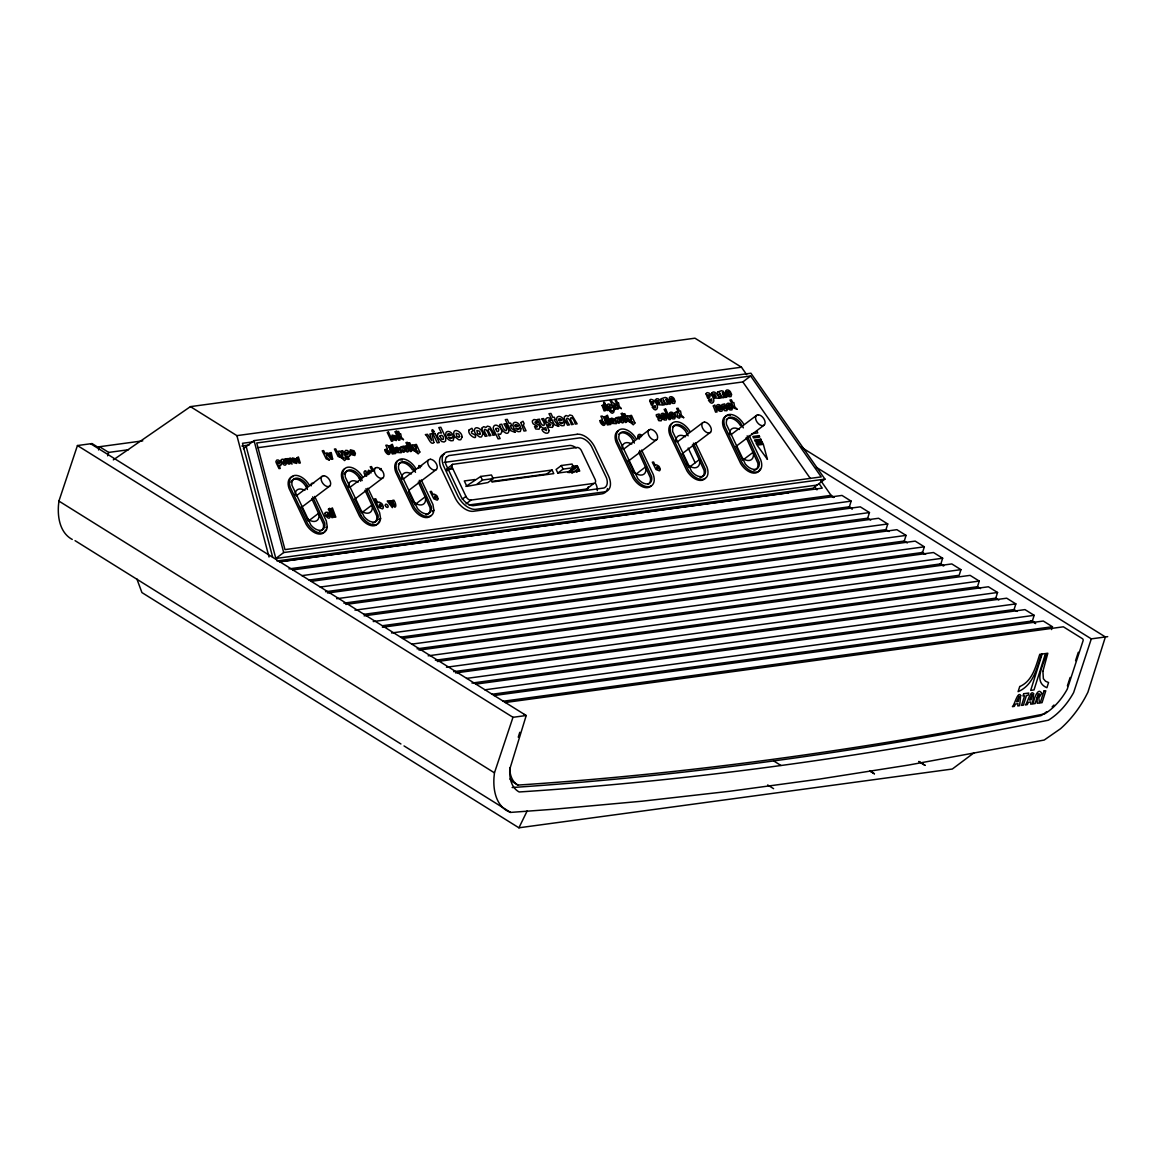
<?xml version="1.0" encoding="UTF-8"?>
<svg xmlns="http://www.w3.org/2000/svg" width="1166" height="1166" viewBox="0 0 1166 1166"><rect width="100%" height="100%" fill="white"/><g stroke="black" fill="none" stroke-linecap="round" stroke-linejoin="round"><path stroke-width="1.5" d="M419.906 467.989L419.92 467.522A1.618 0.977 52.9 0 1 420.503 467.027M325.955 527.688L327.267 526.697L326.334 520.954L314.66 496.41M379.227 519.876L380.568 518.462L379.635 512.705L367.946 488.175M432.528 511.641L433.869 510.212L432.936 504.47L421.247 479.926M142.777 440.85L97.536 446.986L92.041 443.561L77.437 445.543L58.912 501.074L58.446 505.621A69.654 38.842 -58 0 0 72.263 539.435M1107.7 636.651L1091.303 638.866L1073.638 692.546A47.296 26.366 -58 0 1 1048.292 720.224C873.859 755.466 696.802 780.389 519.191 791.976A47.296 26.366 -58 0 1 509.819 769.021L526.216 715.516L512.982 717.309L494.457 772.839L493.99 777.387A69.654 38.842 -58 0 0 507.808 811.201L510.591 812.41L554.141 809.204L641.766 801.231L730.091 791.218L819.057 779.15L908.664 765.042L1044.197 740.046L1060.492 728.75A69.654 38.842 -58 0 0 1085.357 697.181L1087.878 692.312L1105.383 636.957L801.129 447.103M98.527 449.959L99.547 446.709L108.7 452.423L128.508 449.726M107.636 455.819L108.7 452.423M518.243 737.189L519.788 732.292M309.077 580.056L849.373 506.787L851.151 501.132L841.998 495.433L292.71 569.926M325.576 591.73L867.664 518.2L869.457 512.559L860.304 506.846L311.001 581.353M343.883 603.143L885.971 529.626L887.749 523.971L878.596 518.272L327.5 593.013M363.981 614.322L904.277 541.039L906.055 535.398L896.902 529.685L345.806 604.425M382.288 625.734L922.568 552.465L924.347 546.81L915.193 541.111L364.113 615.852M400.579 637.161L940.875 563.878L942.653 558.237L933.5 552.524L382.404 627.264M402.503 638.443L951.806 563.936L960.944 569.649L959.166 575.29L417.078 648.821M435.384 660.233L977.472 586.717L979.251 581.076L970.097 575.363L419.002 650.103M453.676 671.66L995.764 598.129L997.557 592.488L988.404 586.775L437.308 661.516M471.982 683.072L1014.07 609.556L1015.848 603.901L1006.695 598.202L455.6 672.942M492.081 694.251L1032.376 620.968L1034.155 615.327L1025.001 609.614L475.713 684.121M1051.557 629.567L1052.446 626.74L1043.308 621.041L494.005 695.534M1067.4 685.87L1070.126 677.461M1075.577 660.656L1078.302 652.246M381.18 470.539L381.063 468.513L379.722 469.344M136.888 578.977L141.931 592.576L518.914 827.802L527.265 810.749M243.359 448.706L254.057 440.617L750.919 373.222L824.96 479.124L812.848 488.292L276.983 560.963M290.917 482.214A11.5 6.952 52.9 0 1 304.53 484.429L305.9 486.441L307.358 485.595L306.06 486.586L307.416 489.472M296.324 495.812L321.947 476.428M301.367 507.472L329.832 485.945M344.218 473.979A11.5 6.952 52.9 0 1 357.831 476.18L359.201 478.206L360.658 477.36L362.189 480.567M360.717 481.223L359.347 478.351L360.658 477.36M349.625 487.563L375.233 468.193M309.558 520.153L318.726 513.215A11.922 7.215 52.9 0 1 317.502 520.094L316.278 520.969A11.922 7.215 52.9 0 1 307.343 518.753M246.201 446.563L275.832 558.47L283.688 552.538L824.96 479.124M354.668 499.237L383.118 477.696M398.349 464.228A11.5 6.952 52.9 0 1 411.132 467.945L412.502 469.956L413.959 469.111L415.49 472.317M402.926 479.328L428.534 459.943M409.383 489.909L436.419 469.461M379.256 519.453L380.568 518.462M446.593 468.98L452.714 464.345L577.374 447.438A4.241 2.565 52.9 0 1 581.236 450.28L595.301 479.809A4.285 2.594 52.9 0 1 594.441 483.322L470.481 500.127A4.795 2.9 52.9 0 1 466.254 497.022L451.942 466.881A3.483 2.113 52.9 0 1 452.554 464.403L452.714 464.345M447.132 470.86L452.029 467.158M414.848 504.659L425.328 496.731A11.922 7.215 52.9 0 1 424.089 503.61L422.864 504.484A11.922 7.215 52.9 0 1 412.152 500.637M432.557 511.204L433.869 510.212M465.89 486.441L480.727 476.442L491.469 474.985L493.189 478.585L487.956 482.549L466.881 486.368L464.301 480.96L475.058 479.503M477.2 484.007L482.433 480.042L493.189 478.585M462.232 499.179L465.919 496.41M466.079 503.829L470.977 500.127M490.842 479.605L491.979 481.995L553.792 473.615L552.086 470.015L546.839 473.979L492.096 481.398M561.356 465.511L556.109 469.475L557.829 473.075L568.571 471.618L573.818 467.653L572.098 464.053L561.356 465.511L563.061 469.111L573.818 467.653M557.829 473.075L563.061 469.111M568.017 472.594L577.185 465.657L579.75 471.049L569.008 472.507L568.571 471.618M569.751 472.492L577.607 466.56M571.923 473.309L578.467 468.353M576.704 472.128L579.327 470.16M623.285 449.435L648.894 430.065M468.965 504.965L586.542 489.02L593.888 483.453M628.314 461.109L656.779 439.567M257.846 447.7L742.829 381.938L750.671 375.991L821.228 476.894L284.97 549.623L256.739 442.978L750.671 375.991M677.038 442.147L702.646 422.762M636.447 473.833L645.687 466.852A11.922 7.215 52.9 0 1 642.51 474.883A11.922 7.215 52.9 0 1 632.511 470.758M682.066 453.807L710.531 432.28M730.776 434.86L756.399 415.475M690.199 466.546L699.44 459.564A11.922 7.215 52.9 0 1 696.248 467.595A11.922 7.215 52.9 0 1 686.264 463.47M735.819 446.52L764.284 424.992M974.106 752.74L952.316 769.035L518.914 827.802M113.306 459.885L190.422 406.628L694.965 338.198L741.459 367.203L746.663 374.65M586.542 489.02L587.081 488.889A4.285 2.594 52.9 0 0 588.232 486.79M512.136 787.531C689.718 775.609 866.615 750.977 1040.961 715.647A47.296 26.366 -58 0 0 1046.631 711.741M190.422 406.628L236.902 435.632L741.459 367.203M253.314 441.827L242.499 443.299L272.669 557.217M241.858 446.024L249.058 445.048M444.144 462.406L570.057 445.397A12.52 7.579 52.9 0 1 576.164 447.861M447.161 469.665L452.554 468.921M751.545 433.737L757.798 432.892L757.113 431.464M571.806 466.385L577.185 465.657M492.037 478.162L552.086 470.015M275.832 558.47L817.104 485.071M279.476 561.75L822.249 488.131L819.13 483.686M279.519 561.866L788.449 492.839M288.949 568.891L831.067 495.361L834.113 497.27M301.863 575.64L851.151 501.132M320.154 587.052L869.457 512.559M336.653 598.712L887.749 523.971M354.96 610.139L906.055 535.398M373.251 621.551L924.347 546.81M391.557 632.978L942.653 558.237M411.656 644.142L960.944 569.649M428.155 655.817L979.251 581.076M446.461 667.229L997.557 592.488M466.56 678.408L1015.848 603.901M484.852 689.82L1034.155 615.327M503.158 701.247L1052.446 626.74M505.082 702.53L1063.377 626.812L1082.442 638.691A1.53 1.151 82.3 0 1 1083.083 640.732L1067.24 689.193A42.107 23.466 -58 0 1 1044.692 713.811L1044.547 713.898C870.681 748.324 694.747 773.481 517.864 785.082L512.836 781.89A42.107 23.466 -58 0 1 509.979 779.019M367.873 474.839C363.515 475.101 368.15 470.394 364.929 470.787C362.786 472.186 364.841 475.407 366.605 476.267M313.654 483.351L311.409 483.394L311.06 485.245A3.819 2.317 52.9 0 0 311.205 485.843M816.389 467.333L1091.303 638.866M849.373 506.787L852.419 508.682M867.664 518.2L870.725 520.109M885.971 529.626L889.017 531.521M904.277 541.039L907.323 542.948M922.568 552.465L925.615 554.36M940.875 563.878L943.921 565.787M977.472 586.717L980.519 588.611M995.764 598.129L998.825 600.038M1014.07 609.556L1017.116 611.45M1032.376 620.968L1035.423 622.877M830.454 495.565L833.544 497.488M848.979 507.123L852.055 509.046M921.49 552.363L924.565 554.287M940 563.921L943.09 565.845M1031.021 620.72L1035.656 623.606M773.612 760.888L780.928 765.45M767.651 784.966L773.597 788.682M90.671 443.75L526.216 715.516M77.437 445.543L512.982 717.309M58.912 501.074L494.457 772.839M75.047 540.645L400.929 743.981M404.019 745.919L510.591 812.41M421.64 465.934L418.827 465.569L418.536 467.945M517.864 785.082L516.494 784.164A42.107 23.466 -58 0 1 509.746 767.636M641.14 436.784L640.236 436.084A1.618 0.977 52.9 0 0 639.23 436.521L639.726 438.052M413.959 469.111L412.429 466.954A11.5 6.952 52.9 0 0 402.547 461.678A11.5 6.952 52.9 0 0 398.583 468.834L417.486 508.551A11.5 6.952 52.9 0 0 427.368 513.827A11.5 6.952 52.9 0 0 431.333 506.671L419.294 480.334M641.883 435.793C639.07 431.77 635.659 436.74 639.216 439.159M371.56 471.691L368.558 470.204L367.479 472.405A3.819 2.317 52.9 0 0 368.223 474.212M740.512 425.648L738.982 423.477A11.5 6.952 52.9 0 0 726.214 419.76M688.071 431.945L686.541 429.773A11.5 6.952 52.9 0 0 676.659 424.497A11.5 6.952 52.9 0 0 672.695 431.653L691.598 471.37A11.5 6.952 52.9 0 0 701.48 476.646A11.5 6.952 52.9 0 0 705.445 469.49L693.406 443.153M634.319 439.232L632.788 437.061A11.5 6.952 52.9 0 0 622.906 431.784A11.5 6.952 52.9 0 0 618.942 438.941L637.846 478.658A11.5 6.952 52.9 0 0 647.728 483.934A11.5 6.952 52.9 0 0 651.692 476.777L639.653 450.455M820.645 480.465L831.067 495.361M742.829 381.938L810.341 478.497M814.874 486.907L816.943 489.866M360.513 477.215L359.143 475.189A11.5 6.952 52.9 0 0 349.246 469.913A11.5 6.952 52.9 0 0 345.282 477.069L364.186 516.786A11.5 6.952 52.9 0 0 374.067 522.062A11.5 6.952 52.9 0 0 378.046 514.906L366.007 488.583M307.212 485.45L305.842 483.438A11.5 6.952 52.9 0 0 295.945 478.147A11.5 6.952 52.9 0 0 291.981 485.318L310.885 525.035A11.5 6.952 52.9 0 0 320.781 530.311A11.5 6.952 52.9 0 0 324.746 523.155L312.707 496.818M369.403 473.921L369.024 472.041L371.021 473.002M749.111 435.457L760.786 460.002A14.604 8.847 52.9 0 1 756.53 472.084A14.604 8.847 52.9 0 1 741.984 462.552L724.844 426.567A14.604 8.847 52.9 0 1 729.114 414.484A14.604 8.847 52.9 0 1 743.66 424.016M743.34 427.864L740.293 422.486A11.5 6.952 52.9 0 0 730.412 417.209A11.5 6.952 52.9 0 0 726.433 424.366L745.351 464.083A11.5 6.952 52.9 0 0 755.233 469.359A11.5 6.952 52.9 0 0 759.197 462.202L747.158 435.865M746.182 437.541L757.885 463.194A11.5 6.952 52.9 0 1 753.892 470.35M736.475 447.103L742.713 460.191L753.178 452.262A11.922 7.215 52.9 0 1 750.729 460.031A11.922 7.215 52.9 0 1 741.809 457.801M695.359 442.745L707.048 467.289A14.604 8.847 52.9 0 1 702.777 479.372A14.604 8.847 52.9 0 1 688.231 469.84L671.091 433.854A14.604 8.847 52.9 0 1 675.362 421.771A14.604 8.847 52.9 0 1 689.908 431.303M688.129 435.807L685.229 430.764A11.5 6.952 52.9 0 0 672.461 427.048M692.429 444.829L704.133 470.481A11.5 6.952 52.9 0 1 700.139 477.652M688.173 448.05L695.169 462.785M682.722 454.39L688.96 467.479M641.606 450.047L653.295 474.591A14.604 8.847 52.9 0 1 649.025 486.659A14.604 8.847 52.9 0 1 634.479 477.142L617.339 441.142A14.604 8.847 52.9 0 1 621.609 429.059A14.604 8.847 52.9 0 1 636.155 438.591M634.377 443.095L631.476 438.052A11.5 6.952 52.9 0 0 618.709 434.335M638.677 452.131L650.38 477.769A11.5 6.952 52.9 0 1 648.048 484.415M628.197 460.045L634.435 473.134M480.727 476.442L482.433 480.042M418.317 482.01L430.035 507.662A11.5 6.952 52.9 0 1 426.027 514.818M408.625 491.571L414.076 503.027M373.63 471.064L371.502 466.589L370.176 466.764L372.304 471.239M365.016 490.245L376.735 515.897A11.5 6.952 52.9 0 1 372.726 523.068M355.324 499.806L361.547 512.909L372.027 504.98A11.922 7.215 52.9 0 1 370.788 511.845L369.564 512.734A11.922 7.215 52.9 0 1 360.644 510.519M360.819 515.27L343.693 479.27A14.604 8.847 52.9 0 1 347.949 467.187A14.604 8.847 52.9 0 1 362.495 476.719M311.716 498.494L323.434 524.146A11.5 6.952 52.9 0 1 319.426 531.302M301.251 506.423L308.261 521.144M595.811 483.788L596.438 485.304A12.564 7.608 52.9 0 1 597.284 490.667M254.057 440.617L283.688 552.538M236.902 435.632L269.04 557.013M607.559 488.554A16.688 10.1 52.9 0 1 602.02 493.845L473.017 511.335A17.199 10.407 52.9 0 1 455.425 498.407L440.85 467.697A15.887 9.62 52.9 0 1 444.217 453.997M524.132 714.423A1.53 1.151 82.3 0 1 524.773 715.297M433.839 510.65A14.604 8.847 52.9 0 1 426.056 516.451A14.604 8.847 52.9 0 1 414.119 507.021L396.979 471.02A14.604 8.847 52.9 0 1 401.25 458.952A14.604 8.847 52.9 0 1 415.796 468.47M401.687 478.658A11.922 7.215 52.9 0 1 411.452 473.906M397.883 460.599A14.604 8.847 52.9 0 0 395.682 472.011L412.808 508.012A14.604 8.847 52.9 0 0 431.026 515.547M399.982 459.943A14.604 8.847 52.9 0 1 402.343 460.002M651.386 485.668A14.604 8.847 52.9 0 1 633.167 478.133L616.042 442.133A14.604 8.847 52.9 0 1 618.242 430.706M622.046 448.779A11.922 7.215 52.9 0 1 631.812 444.027M675.799 441.491A11.922 7.215 52.9 0 1 685.564 436.74M705.139 478.381A14.604 8.847 52.9 0 1 686.92 470.831L669.78 434.845A14.604 8.847 52.9 0 1 671.995 423.418M759.955 469.155A14.604 8.847 52.9 0 1 751.531 472.726A14.604 8.847 52.9 0 1 740.672 463.543L723.532 427.558A14.604 8.847 52.9 0 1 730.193 415.533M729.552 434.204A11.922 7.215 52.9 0 1 739.317 429.452M348.386 486.907A11.922 7.215 52.9 0 1 358.151 482.156M378.79 521.872A14.604 8.847 52.9 0 1 370.38 525.429A14.604 8.847 52.9 0 1 359.522 516.246L342.381 480.261A14.604 8.847 52.9 0 1 344.582 468.834M380.539 518.885A14.604 8.847 52.9 0 1 372.77 524.7A14.604 8.847 52.9 0 1 360.819 515.255M309.209 484.954A14.604 8.847 52.9 0 0 294.663 475.436A14.604 8.847 52.9 0 0 290.392 487.505L307.518 523.505A14.604 8.847 52.9 0 0 319.469 532.935A14.604 8.847 52.9 0 0 327.238 527.134M295.1 495.142A11.922 7.215 52.9 0 1 304.865 490.39M325.489 530.107A14.604 8.847 52.9 0 1 317.079 533.678A14.604 8.847 52.9 0 1 306.221 524.496L289.081 488.496A14.604 8.847 52.9 0 1 293.38 476.428M1053.947 705.051A47.296 26.366 -58 0 1 1052.155 706.873M346.36 458.646L344.611 460.57L341.609 457.961C349.538 459.317 337.965 456.241 338.636 451.3L340.006 451.111L342.833 455.44L341.405 450.863L342.746 450.674L346.36 458.646M386.529 450.674L387.447 452.525A1.676 1.02 52.9 0 0 388.715 452.67L388.686 451.344A1.53 0.918 52.9 0 0 387.491 450.193L386.529 450.674M419.833 452.044L418.171 453.88L415.315 451.402C422.864 452.685 411.831 449.755 412.487 445.033L413.784 444.858L416.481 448.997L415.125 444.625L416.393 444.45L419.833 452.044M439.961 436.026L441.418 438.97A2.653 1.603 52.9 0 0 443.415 439.174L443.357 437.104A2.405 1.458 52.9 0 0 441.477 435.282L439.961 436.026M549.04 430.516C549.113 435.574 542.686 432.746 541.913 429.496L543.939 429.219L546.49 430.589L545.761 427.66C541.184 430.4 538.765 422.136 537.453 419.483L539.494 419.206C540.922 427.718 548.224 427.572 541.622 418.842L543.618 418.565L549.04 430.516M601.641 421.596L602.56 423.462A1.676 1.02 52.9 0 0 603.828 423.593L603.784 422.281A1.53 0.918 52.9 0 0 602.589 421.13L601.641 421.596M634.945 422.981L633.284 424.818L630.427 422.325C637.977 423.622 626.944 420.678 627.6 415.97L628.882 415.796L631.593 419.92L630.238 415.562L631.506 415.387L634.945 422.981M651.371 401.891C652.8 407.911 655.758 400.215 651.371 401.891M707.747 395.172C709.19 401.191 712.149 393.496 707.747 395.172M381.515 506C378.833 509.804 378.396 500.229 381.515 506M436.419 497.649C434.087 500.957 433.694 492.62 436.419 497.649M658.586 468.295C656.254 471.618 655.875 463.266 658.586 468.295M287.361 458.763L288.527 462.596L286.122 458.675L284.839 458.836L288.221 463.981L289.868 464.024L288.774 460.614L292.025 464.155L290.655 458.107L289.401 458.282C293.001 469.009 289.707 456.78 287.361 458.763M390.1 500.957L391.426 505.344L388.672 500.841L387.199 501.045L392.359 507.647L391.732 503.071C394.91 510.679 397.868 506.408 393.889 500.199L392.446 500.389C396.571 512.734 392.782 498.669 390.1 500.957M390.231 446.782C388.57 449.041 388.307 443.24 390.231 446.782M396.527 449.406L397.868 451.548A1.691 1.02 52.9 0 0 398.845 451.096L397.533 448.968A1.618 0.977 52.9 0 0 396.527 449.406M434.029 431.507C431.42 435.064 431.012 425.925 434.029 431.507M604.965 403.319C603.303 405.579 603.041 399.792 604.965 403.319M605.343 417.72C603.682 419.979 603.42 414.178 605.343 417.72M611.64 420.343L612.981 422.471A1.691 1.02 52.9 0 0 613.957 422.034L612.646 419.906A1.618 0.977 52.9 0 0 611.64 420.343M657.099 401.177L658.644 403.625A1.938 1.166 52.9 0 0 659.767 403.115L658.251 400.667A1.851 1.122 52.9 0 0 657.099 401.177M713.49 394.458L715.035 396.921A1.938 1.166 52.9 0 0 716.157 396.396L714.641 393.948A1.851 1.122 52.9 0 0 713.49 394.458M277.523 462.086C278.674 467.114 281.225 460.716 277.523 462.086M346.287 452.554C347.483 457.844 350.179 451.125 346.287 452.554M495.739 428.592C497.547 436.521 501.584 426.45 495.739 428.592M295.887 461.649L293.847 461.328L296.805 460.745L295.975 458.908L292.462 457.947L291.981 459.725L293.57 462.61L296.689 463.427L297.272 461.459L295.887 461.649M353.983 453.661L353.036 454.274L351.841 453.341L354.96 452.714L354.085 450.79L350.383 449.799L349.887 451.65L351.549 454.682L354.814 455.542L355.441 453.472L353.983 453.661M395.565 438.751L393.525 438.445L396.498 437.848L395.668 436.011L392.14 435.064L391.659 436.827L393.263 439.728L396.367 440.544L396.965 438.562L395.565 438.751M451.84 437.789L450.411 438.693L448.633 437.294C458.209 439.553 449.872 427.995 446.024 432.469C444.552 436.332 448.881 442.147 453.108 440.588L454.04 437.483L451.84 437.789M519.059 428.665L517.631 429.584L515.838 428.184C525.429 430.429 517.092 418.871 513.244 423.36C511.772 427.222 516.101 433.023 520.327 431.478L521.26 428.374L519.059 428.665M562.741 422.748L561.312 423.666L559.52 422.252C569.11 424.511 560.773 412.953 556.911 417.428C555.453 421.29 559.782 427.106 564.009 425.546L564.927 422.442L562.741 422.748M665.407 417.894L664.358 418.565L663.06 417.545C670.056 419.192 663.964 410.753 661.151 414.017C660.087 416.845 663.235 421.086 666.325 419.949L667.01 417.69L665.407 417.894M673.671 401.279L672.636 401.949L671.325 400.915C678.32 402.561 672.228 394.123 669.43 397.402C668.351 400.215 671.514 404.456 674.589 403.334L675.274 401.06L673.671 401.279M673.788 416.772L672.738 417.428L671.441 416.408C678.423 418.055 672.345 409.616 669.532 412.895C668.468 415.708 671.616 419.949 674.706 418.813L675.376 416.554L673.788 416.772M720.982 409.179L719.947 409.849L718.635 408.814C725.631 410.461 719.539 402.037 716.74 405.302C715.662 408.115 718.824 412.356 721.9 411.234L722.585 408.96L720.982 409.179M730.062 394.56L729.012 395.23L727.715 394.21C734.711 395.857 728.619 387.418 725.806 390.683C724.742 393.496 727.905 397.752 730.98 396.615L731.665 394.341L730.062 394.56M731.009 407.823L729.96 408.494L728.663 407.459C735.659 409.106 729.566 400.667 726.753 403.946C725.689 406.759 728.837 411 731.927 409.864L732.612 407.604L731.009 407.823M613.884 405.112L615.648 409.339L614.365 409.514L610.066 400.477L611.363 400.302C612.092 404.529 618.199 402.955 618.359 408.96L617.062 409.135L615.167 405.272L613.884 405.112M461.969 437.133L460.861 439.611A6.165 3.731 52.9 0 1 458.617 439.669L454.871 436.711A6.019 3.644 52.9 0 1 453.705 433.883C453.239 426.8 462.844 432.484 461.969 437.133M482.695 434.32L481.587 436.798A6.165 3.731 52.9 0 1 479.357 436.856L475.611 433.912A6.019 3.644 52.9 0 1 474.445 431.07C473.964 423.987 483.584 429.671 482.695 434.32M408.45 450.193L408.275 451.431A2.696 1.632 52.9 0 1 407.444 452.014L404.966 450.805L402.678 446.316L403.917 446.141L406.642 450.44L405.243 445.966L406.511 445.791L408.45 450.193M508.959 430.604C508.216 438.183 498.917 427.937 499.864 424.497L501.817 424.235C503.479 432.644 510.358 433.14 503.901 423.943L505.913 423.681L508.959 430.604M623.562 421.13L623.373 422.369A2.696 1.632 52.9 0 1 622.557 422.937L620.079 421.728L617.791 417.253L619.029 417.078L621.755 421.363L620.356 416.903L621.624 416.728L623.562 421.13M1041.69 693.362L1038.848 697.909L1039.402 702.981L1037.288 703.273L1036.968 698.23L1039.445 695.388L1039.227 693.785L1038.177 693.93L1035.146 703.564L1033.368 703.798C1032.872 702.486 1037.594 685.55 1041.69 693.362M281.064 460.264L281.064 461.328A3.819 2.317 52.9 0 0 281.808 463.135L284.183 465.015A3.921 2.376 52.9 0 0 285.597 464.972L286.282 463.908A3.6 2.186 52.9 0 0 286.078 462.29C285.728 460.337 282.143 457.568 281.064 460.264M325.008 513.244L325.022 514.323A3.819 2.317 52.9 0 0 325.751 516.13L328.142 518.01A3.921 2.376 52.9 0 0 329.555 517.966L330.24 516.902A3.6 2.186 52.9 0 0 330.036 515.285C329.686 513.332 326.086 510.562 325.008 513.244M383.308 507.166L383.25 507.749A3.644 2.201 52.9 0 1 382.39 508.886L378.542 507.399L374.286 498.975L375.773 498.786L377.667 502.75A4.008 2.419 52.9 0 1 379.285 502.109L381.544 503.391A3.629 2.201 52.9 0 1 382.74 505.067L383.308 507.166M437.979 498.654L437.92 499.165A3.177 1.924 52.9 0 1 437.177 500.156L433.825 498.873L430.123 491.542L431.42 491.367L433.067 494.821A3.483 2.113 52.9 0 1 434.481 494.253L436.448 495.375A3.148 1.909 52.9 0 1 437.483 496.833L437.979 498.654M660.145 469.315L660.087 469.825A3.177 1.924 52.9 0 1 659.344 470.802L655.992 469.519L652.304 462.188L653.601 462.013L655.234 465.467A3.483 2.113 52.9 0 1 656.647 464.899L658.615 466.036A3.148 1.909 52.9 0 1 659.65 467.479L660.145 469.315M384.999 449.639L384.955 450.12A3.134 1.895 52.9 0 0 385.334 451.694C390.581 459.593 392.417 448.531 387.083 445.12L385.8 445.295L387.447 448.75L384.999 449.639M437.556 434.422L437.483 435.18A4.941 2.988 52.9 0 0 438.095 437.644L441.637 441.506L444.027 442.031L445.645 440.981L445.704 437.658L440.835 427.281L438.81 427.558L441.404 433.009L438.649 432.805L437.556 434.422M600.111 420.576L600.067 421.057A3.134 1.895 52.9 0 0 600.446 422.631C605.693 430.531 607.53 419.469 602.195 416.058L600.898 416.218L602.545 419.687L600.111 420.576M1020.687 695.504L1019.623 705.663L1017.758 705.926L1018.02 703.71L1015.499 704.045L1014.289 706.392L1012.423 706.64C1014.26 705.853 1017.816 690.374 1020.687 695.504M1033.615 693.755L1032.566 703.914L1030.686 704.162L1030.948 701.961L1028.427 702.296L1027.217 704.643L1025.351 704.891C1027.188 704.089 1030.744 688.625 1033.615 693.755M1042.9 671.325L1043.366 678.685L1045.552 681.236L1048.555 682.518L1046.922 687.721C1032.172 681.556 1044.853 663.556 1046.077 653.456L1047.826 653.237L1042.9 671.325M281.327 464.243L280.583 465.686L278.922 465.511L280.306 468.44L278.995 468.615L276.327 463.019A3.046 1.851 52.9 0 1 275.948 461.357C276.852 457.67 281.749 461.692 281.327 464.243M350.281 454.813L349.509 456.343L347.745 456.154L349.217 459.215L347.832 459.404L345.034 453.53A3.192 1.938 52.9 0 1 344.64 451.796C345.573 447.933 350.718 452.146 350.281 454.813M501.744 431.988L500.578 434.277L497.955 434L500.141 438.605L498.057 438.882L493.859 430.065A4.795 2.9 52.9 0 1 493.276 427.456C494.69 421.655 502.4 427.98 501.744 431.988M328.433 509.178L331.916 517.646L333.17 517.471L329.716 508.259L328.433 509.178M331.086 508.813L334.584 517.281L335.837 517.106L332.383 507.91L331.086 508.813M391.018 445.193L394.502 453.661L395.755 453.487L392.301 444.275L391.018 445.193M395.187 431.799L398.67 440.267L399.938 440.092L396.469 430.895L395.187 431.799M606.131 416.131L609.614 424.599L610.867 424.424L607.413 415.213L606.131 416.131M297.038 457.772L299.006 463.15L300.318 462.975L298.379 456.941L297.038 457.772M520.881 422.573L523.971 431.041L526.055 430.764L523.315 425.022L524.146 423.666L522.995 421.261L520.881 422.573M602.122 405.52L604.09 410.898L605.416 410.724L603.463 404.689L602.122 405.52M713.315 405.943L715.574 412.137L717.09 411.933L714.845 404.981L713.315 405.943M539.8 427.456L539.071 429.19L535.704 429.001L534.509 426.465L536.826 427.193L537.468 426.319L533.27 423.885A3.454 2.099 52.9 0 1 532.425 420.766L533.941 419.512L536.185 419.833L537.439 422.456L535.369 421.742C533.095 423.637 540.776 424.06 539.8 427.456M553.194 425.634L552.465 427.368L549.113 427.179L547.903 424.657L550.221 425.371L550.862 424.511L546.665 422.077A3.454 2.099 52.9 0 1 545.819 418.958L547.335 417.69L549.594 418.011L550.833 420.635L548.763 419.935C546.49 421.815 554.171 422.238 553.194 425.634M661.72 419.571L661.195 420.824L658.732 420.693L657.857 418.842L660.014 418.74L656.954 416.962A2.521 1.53 52.9 0 1 656.327 414.688L659.082 414.003L660 415.927L657.959 416.029L660.597 417.472L661.72 419.571M727.322 409.485L726.782 410.753L724.334 410.621L723.459 408.77L725.616 408.654L722.541 406.89A2.521 1.53 52.9 0 1 721.929 404.602L724.684 403.917L725.602 405.841L723.561 405.943L726.199 407.4L727.322 409.485M400.2 447.496C398.699 450.295 406.045 454.784 404.004 450.601C399.967 451.067 403.946 444.057 400.2 447.496M469.067 430.006C466.706 434.422 478.279 441.477 475.058 434.903L471.749 433.227L471.458 431.697L473.075 430.75L471.909 428.286L469.067 430.006M615.313 418.434C613.797 421.232 621.157 425.721 619.102 421.538C615.08 421.99 619.059 414.979 615.313 418.434M675.114 412.604C673.38 415.825 681.833 420.984 679.472 416.189C674.837 416.714 679.428 408.654 675.114 412.604M395.041 448.167L397.008 452.481L401.293 452.743C401.031 450.601 397.315 444.916 395.041 448.167M610.139 419.09L612.106 423.404L616.406 423.666C616.144 421.538 612.427 415.854 610.139 419.09M655.379 399.749L657.639 404.704L662.58 405.01C662.273 402.547 658.003 396.017 655.379 399.749M711.77 393.029L714.029 397.985L718.97 398.291C718.664 395.842 714.394 389.298 711.77 393.029M607.282 405.127C605.023 409.543 619.583 412.268 609.41 410.738L610.999 412.618A3.44 2.084 52.9 0 0 612.514 413.216C616.537 411.758 612.092 404.15 608.477 404.019A3.396 2.055 52.9 0 0 607.471 404.689L607.282 405.127M649.651 400.623L651.313 404.952L653.66 406.264L655.161 405.593L655.584 407.925L652.1 407.065L653.922 409.222A3.95 2.39 52.9 0 0 655.656 409.907C660.291 408.246 655.175 399.501 651.022 399.34A3.906 2.361 52.9 0 0 649.87 400.113L649.651 400.623M706.042 393.904L707.704 398.247L710.05 399.559L711.552 398.874L711.974 401.206L708.491 400.361L710.313 402.503A3.95 2.39 52.9 0 0 712.047 403.203C716.667 401.541 711.566 392.782 707.412 392.636A3.906 2.361 52.9 0 0 706.246 393.408L706.042 393.904M1019.099 696.496L1018.21 701.568L1016.635 701.786L1019.099 696.496M1032.027 694.747L1031.138 699.819L1029.563 700.023L1032.027 694.747M293.366 459.477L293.307 460.279L295.523 459.987L294.677 459.273A1.705 1.035 52.9 0 0 293.351 459.477M351.33 451.402L351.272 452.233L353.604 451.927L352.715 451.184A1.793 1.079 52.9 0 0 351.33 451.402M393.044 436.594L392.986 437.396L395.216 437.09L394.37 436.375A1.705 1.035 52.9 0 0 393.044 436.594M447.875 434.379L447.773 435.632L451.286 435.166L449.945 434.043A2.682 1.632 52.9 0 0 447.875 434.379M515.081 425.255L514.993 426.523L518.506 426.042L517.165 424.934A2.682 1.632 52.9 0 0 515.081 425.255M558.762 419.337L558.674 420.605L562.187 420.124L560.846 419.002A2.682 1.632 52.9 0 0 558.762 419.337M662.507 415.417L662.434 416.335L664.999 415.985L664.022 415.169A1.968 1.181 52.9 0 0 662.507 415.417M670.771 398.787L670.712 399.705L673.263 399.37L672.286 398.553A1.968 1.181 52.9 0 0 670.771 398.787M670.873 414.28L670.814 415.198L673.38 414.848L672.388 414.032A1.968 1.181 52.9 0 0 670.873 414.28M718.081 406.686L718.023 407.604L720.573 407.269L719.597 406.453A1.968 1.181 52.9 0 0 718.081 406.686M727.161 392.067L727.088 393L729.654 392.65L728.677 391.834A1.968 1.181 52.9 0 0 727.161 392.067M728.109 405.331L728.036 406.249L730.601 405.899L729.625 405.098A1.968 1.181 52.9 0 0 728.109 405.331M482.185 427.849L482.01 428.461A3.498 2.113 52.9 0 0 482.418 430.575L485.143 436.317L487.096 436.055C480.596 426.843 487.33 427.426 489.02 435.793L490.944 435.53C484.648 426.654 491.075 426.712 492.868 435.268L494.821 435.005L489.895 426.829L487.432 426.115L486.033 427.426L483.642 426.639L482.185 427.849M564.504 416.685L564.329 417.297A3.498 2.113 52.9 0 0 564.738 419.41L567.478 425.153L569.416 424.876C562.93 415.679 569.664 416.262 571.34 424.628L573.264 424.366C566.967 415.49 573.395 415.548 575.188 424.103L577.141 423.841L572.215 415.664L569.751 414.95L568.352 416.262L565.962 415.475L564.504 416.685M661.268 398.714L661.151 399.166A2.551 1.545 52.9 0 0 661.443 400.696L663.439 404.894L664.868 404.689L663.163 399.588L666.267 404.5L667.666 404.31L665.961 399.253L669.065 404.121L670.494 403.932L666.894 397.956L665.101 397.446L661.268 398.714M717.658 391.995L717.542 392.446A2.551 1.545 52.9 0 0 717.833 393.991L719.83 398.174L721.244 397.985L719.553 392.869L722.658 397.795L724.057 397.606L722.352 392.534L725.456 397.417L726.884 397.212L723.284 391.251L721.492 390.741L717.658 391.995M332.645 459.04L330.955 459.302L326.422 453.224L327.996 453.006L331.071 457.597L329.73 452.772L331.246 452.568L332.645 459.04M433.883 442.57C430.531 446.155 427.674 435.53 425.357 434.597L427.514 434.306L431.741 440.602L429.875 433.985L431.959 433.708L433.883 442.57M1023.675 693.726L1022.961 695.985L1024.608 695.767L1021.562 705.401L1023.398 705.153L1026.444 695.519L1028.077 695.3L1028.776 693.041L1023.675 693.726M1042.156 654.024L1030.7 690.374L1034.023 689.922L1045.479 653.572L1042.156 654.024M1043.964 691.015L1040.203 702.909L1042.054 702.661L1045.8 690.768L1043.964 691.015M1019.725 686.57L1018.093 691.642C1033.426 685.229 1036.895 668.162 1041.515 654.097L1039.751 654.33C1035.772 666.325 1032.624 680.959 1019.725 686.57M446.418 457.232L445.908 458.121A11.762 7.113 52.9 0 0 445.835 464.287L461.445 497.314A13.059 7.9 52.9 0 0 472.915 505.738L603.901 488.015A12.564 7.608 52.9 0 0 606.422 477.754L591.41 446.214A12.52 7.579 52.9 0 0 580.027 437.848L448.779 455.585L446.418 457.232M284.825 462.989C281.021 464.534 283.469 457.684 284.825 462.989M328.783 515.984C324.964 517.529 327.427 510.679 328.783 515.984M459.637 436.492L458.894 437.279L456.737 436.273L456.125 433.3L458.777 434.029L459.637 436.492M480.363 433.679L479.634 434.466L477.477 433.46L476.865 430.487L479.517 431.231L480.363 433.679M611.13 407.94L609.701 408.144L608.769 406.701A1.53 0.933 52.9 0 1 609.352 405.724L611.13 407.94M329.278 460.031L326.232 458.879L322.21 450.79L323.652 450.586L325.022 453.472L326.086 453.326L326.874 457.364L329.278 460.031M340.851 457.509L338.067 456.46L334.394 449.07L335.721 448.895L336.974 451.519L337.936 451.388L338.665 455.075L340.851 457.509M403.465 439.64L400.827 438.635L397.315 431.595L398.583 431.435L399.778 433.941L400.696 433.81L401.381 437.323L403.465 439.64M414.586 450.965L411.933 449.959L408.435 442.92L409.689 442.745L410.884 445.252L411.817 445.135L412.56 446.709L411.642 446.84L414.586 450.965M514.978 432.309L510.81 430.735L505.286 419.643L507.268 419.366L509.148 423.316L510.606 423.127L511.787 425.619L510.344 425.809L511.685 428.651L513.812 429.86L514.978 432.309M558.66 426.377L554.491 424.803L548.967 413.711L550.95 413.449L552.83 417.399L554.287 417.195L555.468 419.687L554.025 419.891L558.66 426.377M621.303 408.596L618.65 407.59L615.152 400.55L616.406 400.375L617.601 402.882L618.519 402.766L619.219 406.278L621.303 408.596M629.698 421.888L627.046 420.897L623.548 413.857L624.801 413.682L625.996 416.189L626.914 416.058L627.614 419.571L629.698 421.888M683.699 417.676L680.653 416.524L676.63 408.421L678.073 408.231L679.443 411.117L680.507 410.971L681.294 415.009L683.699 417.676M737.029 409.251L733.982 408.1L729.96 400.011L731.403 399.807L732.773 402.693L733.837 402.547L734.624 406.584L737.029 409.251M767.417 459.346L757.055 445.179L763.336 444.319L767.417 459.346M430.414 459.273L429.365 459.433A6.194 3.746 52.9 0 0 428.476 465.292A6.194 3.746 52.9 0 0 434.539 470.131L435.588 469.971A6.194 3.746 52.9 0 0 436.492 464.097A6.194 3.746 52.9 0 0 430.414 459.273M377.114 467.522L376.079 467.668A6.194 3.746 52.9 0 0 375.175 473.542A6.194 3.746 52.9 0 0 381.238 478.366L382.288 478.206A6.194 3.746 52.9 0 0 383.191 472.347A6.194 3.746 52.9 0 0 377.114 467.522M323.827 475.757L322.778 475.917A6.194 3.746 52.9 0 0 321.874 481.777A6.194 3.746 52.9 0 0 327.952 486.616L328.987 486.455A6.194 3.746 52.9 0 0 329.891 480.581A6.194 3.746 52.9 0 0 323.827 475.757M650.774 429.394L649.724 429.54A6.194 3.746 52.9 0 0 648.835 435.414A6.194 3.746 52.9 0 0 654.898 440.238L655.948 440.078A6.194 3.746 52.9 0 0 656.852 434.218A6.194 3.746 52.9 0 0 650.774 429.394M704.526 422.092L703.477 422.252A6.194 3.746 52.9 0 0 702.588 428.126A6.194 3.746 52.9 0 0 708.651 432.95L709.7 432.79A6.194 3.746 52.9 0 0 710.59 426.931A6.194 3.746 52.9 0 0 704.526 422.092M758.279 414.805L757.23 414.965A6.194 3.746 52.9 0 0 756.326 420.839A6.194 3.746 52.9 0 0 762.404 425.663L763.453 425.503A6.194 3.746 52.9 0 0 764.342 419.643A6.194 3.746 52.9 0 0 758.279 414.805M388.497 432.12L387.185 432.309L391.441 441.244L392.767 441.069L388.497 432.12M605.548 404.544L604.265 404.719L607.02 410.519L608.302 410.345L605.548 404.544M434.947 433.431L432.936 433.694L437.279 442.832L439.29 442.555L434.947 433.431M407.255 442.41L405.943 442.584L410.199 451.534L411.511 451.359L407.255 442.41M622.367 413.347L621.055 413.522L625.311 422.456L626.623 422.281L622.367 413.347M665.655 409.149L664.139 409.353L669.036 419.629L670.552 419.425L665.655 409.149M390.814 448.006L389.531 448.181L392.301 453.968L393.569 453.793L390.814 448.006M605.926 418.944L604.644 419.104L607.399 424.905L608.681 424.73L605.926 418.944M577.228 434.277L446.84 452.014A15.887 9.62 52.9 0 0 443.474 465.715L458.034 496.425A17.199 10.407 52.9 0 0 475.641 509.367L604.644 491.863A16.688 10.1 52.9 0 0 608.535 476.005L594.835 447.219A16.645 10.071 52.9 0 0 577.228 434.277M759.11 435.632L752.857 436.492L753.542 437.92L759.795 437.075L759.11 435.632M760.8 439.174L754.548 440.019L755.218 441.448L761.471 440.602L760.8 439.174M762.17 442.016L755.918 442.861L756.603 444.29L762.856 443.444L762.17 442.016M925.075 765.362L918.91 761.515L925.075 765.362M874.383 773.772L869.763 770.901L874.383 773.772M385.363 505.548A1.851 1.122 52.9 0 0 387.782 507.327A1.851 1.122 52.9 0 0 387.039 504.543A1.851 1.122 52.9 0 0 385.363 505.548"/></g></svg>
